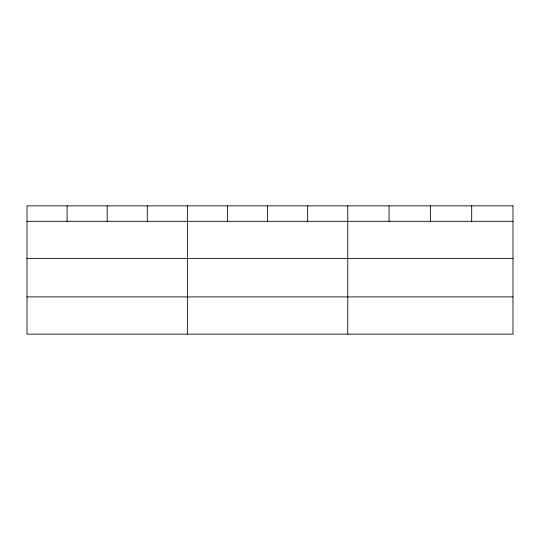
<?xml version="1.0" encoding="UTF-8"?>
<svg xmlns="http://www.w3.org/2000/svg" width="540" height="540" viewBox="0 0 540 540"><rect width="100%" height="100%" fill="white"/><g stroke="black" fill="none" stroke-linecap="round" stroke-linejoin="round"><path stroke-width="0.81" d="M27 221.312L513 221.312M27 258.545L513 258.545M27 296.906L513 296.906M471.69 205.855L471.69 221.312M430.38 205.855L430.38 221.312M389.07 205.855L389.07 221.312M347.76 205.855L347.76 334.145M307.665 205.855L307.665 221.312M267.57 205.855L267.57 221.312M227.475 205.855L227.475 221.312M187.38 205.855L187.38 334.145M147.285 205.855L147.285 221.312M107.19 205.855L107.19 221.312M67.095 205.855L67.095 221.312M513 205.855L27 205.855L27 334.145L513 334.145L513 205.855"/></g></svg>
